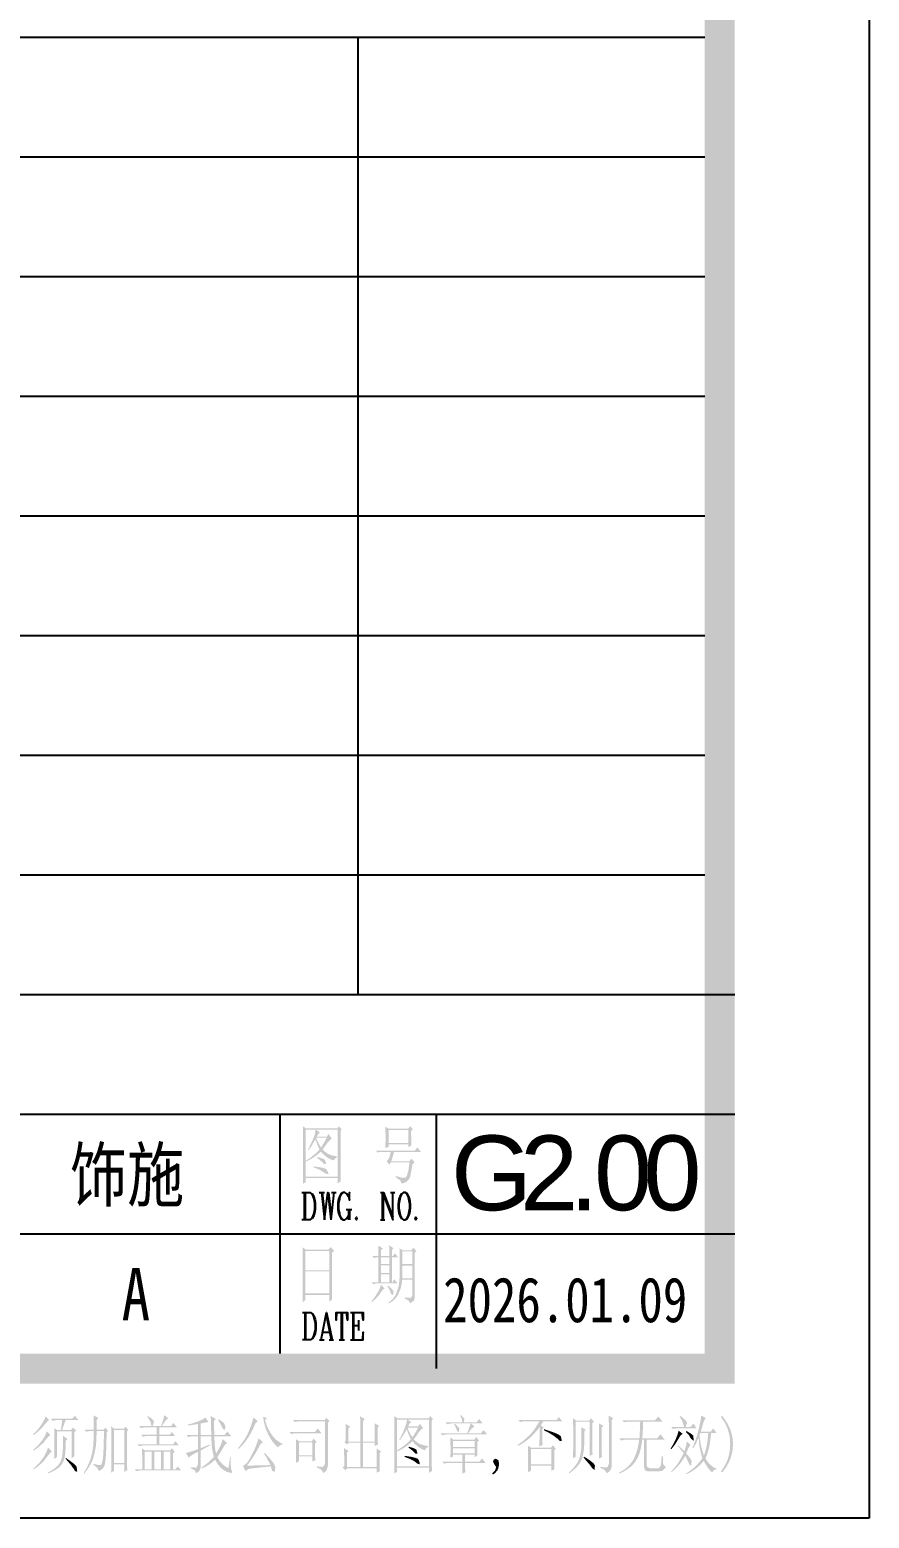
# Paper-space layout 'G2.00 图纸索引' of a CAD drawing. Header units: millimetres. Extents: x 0 to 841, y 0 to 594.
# Drawn here: x 784.9 to 841, y 0 to 99.5 of the extents above; entities that cross this region are included whole.
import ezdxf

# ---------------------------------------------------------------- set-up
doc = ezdxf.new("R2010")
doc.units = ezdxf.units.MM
doc.layers.add('_ACM-A-SHBD', color=1, linetype='Continuous', lineweight=18)
for name, color, linetype in [('TB_A1$0$上海中建-图名', 7, 'Continuous'), ('TB_A1$0$上海中建-图框', 24, 'Continuous'), ('TB_A1$0$上海中建-图框填写字体', 2, 'Continuous'), ('TB_A1$0$上海中建-图框字体', 11, 'Continuous')]:
    doc.layers.add(name, color=color, linetype=linetype)
doc.styles.add('Arial_7', font='arial.ttf', dxfattribs={"height": 3.5})
doc.styles.add('TB_A1$0$ZJY-宋体', font='SimSun.ttf', dxfattribs={"width": 0.8})

# ---------------------------------------------------------------- blocks, each defined once
blk = doc.blocks.new('TB_A1$0$上海中建A1图框F版')
at = {"layer": 'TB_A1$0$上海中建-图框字体'}
h = blk.add_hatch(color=256, dxfattribs=at)
h.paths.add_polyline_path([(80552.6, 2620.5), (80543.3, 2605.6), (80332.3, 2605.6), (80571.3, 2600)], flags=17)
h.paths.add_polyline_path([(80311.8, 2620.5), (80311.8, 2581.3), (80311.8, 2557), (80311.8, 2303.1), (80311.8, 2265.8), (80311.8, 2235.9), (80330.4, 2245.3), (80330.4, 2273.3), (80545.1, 2273.3), (80330.4, 2282.6), (80330.4, 2383.4), (80330.4, 2389), (80330.4, 2596.3), (80397.7, 2596.3), (80401.4, 2596.3), (80545.1, 2596.3), (80571.3, 2600), (80332.3, 2605.6)])
h.paths.add_polyline_path([(80571.3, 2600), (80545.1, 2596.3), (80545.1, 2282.6), (80330.4, 2282.6), (80545.1, 2273.3), (80545.1, 2237.8), (80565.7, 2252.7), (80563.8, 2288.2), (80563.8, 2312.5), (80563.8, 2590.7)], flags=17)
h.paths.add_polyline_path([(80401.4, 2596.3), (80397.7, 2596.3), (80392, 2566.4), (80382.7, 2540.2), (80395.8, 2532.8), (80407, 2501), (80421.9, 2467.4), (80433.1, 2478.6), (80418.2, 2502.9), (80401.4, 2540.2), (80401.4, 2544), (80472.3, 2544), (80405.1, 2551.4), (80416.3, 2570.1), (80425.7, 2579.5)], flags=16)
h.paths.add_polyline_path([(80483.5, 2568.3), (80472.3, 2551.4), (80405.1, 2551.4), (80472.3, 2544), (80453.7, 2510.4), (80436.9, 2482.4), (80433.1, 2478.6), (80421.9, 2467.4), (80423.8, 2465.6), (80403.3, 2443.2), (80379, 2422.6), (80352.8, 2402.1), (80330.4, 2389), (80330.4, 2383.4), (80358.4, 2396.5), (80386.4, 2413.3), (80410.7, 2432), (80433.1, 2450.6), (80455.5, 2452.5), (80444.3, 2465.6), (80466.7, 2495.4), (80479.8, 2514.1), (80504.1, 2536.5), (80505.9, 2538.4)], flags=17)
h.paths.add_polyline_path([(80382.7, 2540.2), (80367.8, 2506.6), (80352.8, 2474.9), (80345.4, 2463.7), (80349.1, 2460), (80369.6, 2486.1), (80386.4, 2517.8), (80395.8, 2532.8)], flags=16)
h.paths.add_polyline_path([(80455.5, 2452.5), (80433.1, 2450.6), (80455.5, 2426.4), (80479.8, 2407.7), (80507.8, 2394.6), (80515.3, 2390.9), (80535.8, 2411.4), (80539.5, 2413.3), (80539.5, 2418.9), (80507.8, 2424.5), (80479.8, 2435.7)], flags=16)
h.paths.add_polyline_path([(80410.7, 2415.2), (80408.9, 2407.7), (80438.7, 2383.4), (80453.7, 2366.6), (80468.6, 2370.3), (80457.4, 2398.4), (80433.1, 2407.7)], flags=16)
h.paths.add_polyline_path([(80382.7, 2351.7), (80382.7, 2346.1), (80420.1, 2331.1), (80446.2, 2316.2), (80464.9, 2303.1), (80483.5, 2299.4), (80483.5, 2303.1), (80470.5, 2331.1), (80464.9, 2334.9), (80444.3, 2342.3), (80414.5, 2347.9)], flags=16)
h = blk.add_hatch(color=256, dxfattribs=at)
h.paths.add_polyline_path([(81028.7, 2620.5), (81017.5, 2603.7), (80884.9, 2603.7), (81047.4, 2600)])
h.paths.add_polyline_path([(80864.4, 2616.8), (80864.4, 2579.5), (80866.3, 2545.8), (80864.4, 2506.6), (80884.9, 2508.5), (80884.9, 2594.4), (81017.5, 2594.4), (81047.4, 2600), (80884.9, 2603.7)])
h.paths.add_polyline_path([(81047.4, 2600), (81017.5, 2594.4), (81017.5, 2508.5), (80884.9, 2508.5), (80864.4, 2506.6), (81017.5, 2499.2), (81017.5, 2480.5), (81038, 2491.7), (81038, 2516), (81036.2, 2558.9), (81036.2, 2588.8)])
h.paths.add_polyline_path([(80864.4, 2506.6), (80864.4, 2474.9), (80884.9, 2482.4), (80884.9, 2499.2), (81017.5, 2499.2)])
h.paths.add_polyline_path([(81077.3, 2478.6), (81060.4, 2456.2), (80800.9, 2456.2), (80812.1, 2443.2), (80823.3, 2448.8), (80899.9, 2448.8), (80922.3, 2448.8), (81101.5, 2448.8)])
h.paths.add_polyline_path([(80922.3, 2448.8), (80899.9, 2448.8), (80890.5, 2411.4), (80888.7, 2407.7), (80873.7, 2385.3), (80888.7, 2362.9), (80901.8, 2377.8), (81025, 2377.8), (81058.6, 2379.7), (80903.6, 2385.3)])
h.paths.add_polyline_path([(81038, 2404), (81023.1, 2385.3), (80903.6, 2385.3), (81058.6, 2379.7)], flags=17)
h.paths.add_polyline_path([(81058.6, 2379.7), (81025, 2377.8), (81017.5, 2323.7), (81008.2, 2290.1), (80998.8, 2277), (80978.3, 2275.1), (81023.1, 2267.7), (81030.6, 2286.3), (81038, 2325.5), (81045.5, 2366.6)])
h.paths.add_polyline_path([(80933.5, 2286.3), (80931.6, 2280.7), (80963.4, 2258.3), (80974.6, 2235.9), (81002.6, 2247.1), (81004.4, 2249), (81023.1, 2267.7), (80978.3, 2275.1), (80944.7, 2284.5)])
h = blk.add_hatch(color=256, dxfattribs=at)
h.paths.add_polyline_path([(80309.9, 1812.1), (80309.9, 1771), (80309.9, 1730), (80309.9, 1692.6), (80309.9, 1657.1), (80328.6, 1657.1), (80328.6, 1786), (80489.1, 1786), (80520.9, 1786), (80332.3, 1795.3)])
h.paths.add_polyline_path([(80498.5, 1812.1), (80483.5, 1795.3), (80332.3, 1795.3), (80520.9, 1786)], flags=17)
h.paths.add_polyline_path([(80520.9, 1786), (80489.1, 1786), (80489.1, 1657.1), (80328.6, 1657.1), (80309.9, 1657.1), (80489.1, 1649.7), (80489.1, 1502.2), (80328.6, 1502.2), (80507.8, 1498.4), (80507.8, 1537.6), (80507.8, 1550.7), (80507.8, 1776.6)])
h.paths.add_polyline_path([(80309.9, 1657.1), (80309.9, 1627.3), (80309.9, 1591.8), (80309.9, 1554.4), (80309.9, 1517.1), (80309.9, 1477.9), (80309.9, 1442.4), (80328.6, 1459.2), (80328.6, 1492.8), (80489.1, 1492.8), (80507.8, 1498.4), (80328.6, 1502.2), (80328.6, 1649.7), (80489.1, 1649.7)])
h.paths.add_polyline_path([(80507.8, 1498.4), (80489.1, 1492.8), (80489.1, 1448), (80507.8, 1461.1)], flags=17)
h = blk.add_hatch(color=256, dxfattribs=at)
h.paths.add_polyline_path([(80888.7, 1823.3), (80890.5, 1782.2), (80890.5, 1752.4), (80834.5, 1752.4), (80817.7, 1752.4), (80907.4, 1752.4), (80907.4, 1793.4), (80918.6, 1804.6)])
h.paths.add_polyline_path([(80815.9, 1823.3), (80817.7, 1787.8), (80817.7, 1752.4), (80834.5, 1752.4), (80834.5, 1791.6), (80847.6, 1802.8)])
h.paths.add_polyline_path([(81051.1, 1808.4), (81038, 1791.6), (80978.3, 1791.6), (81071.7, 1784.1)])
h.paths.add_polyline_path([(80957.8, 1804.6), (80959.6, 1776.6), (80959.6, 1739.3), (80959.6, 1694.5), (80976.4, 1698.2), (80976.4, 1784.1), (81043.6, 1784.1), (81071.7, 1784.1), (80978.3, 1791.6)])
h.paths.add_polyline_path([(81071.7, 1784.1), (81043.6, 1784.1), (81043.6, 1698.2), (80976.4, 1698.2), (80959.6, 1694.5), (81043.6, 1688.9), (81043.6, 1603), (80976.4, 1603), (81043.6, 1593.7), (81043.6, 1487.2), (81034.3, 1472.3), (80993.2, 1468.6), (81021.2, 1453.6), (81028.7, 1436.8), (81054.8, 1453.6), (81054.8, 1455.5), (81060.4, 1474.2), (81060.4, 1774.8)])
h.paths.add_polyline_path([(80927.9, 1771), (80913, 1752.4), (80907.4, 1752.4), (80817.7, 1752.4), (80776.7, 1752.4), (80787.9, 1739.3), (80806.5, 1744.9), (80817.7, 1744.9), (80834.5, 1744.9), (80890.5, 1744.9), (80907.4, 1744.9), (80948.4, 1744.9)])
h.paths.add_polyline_path([(80907.4, 1744.9), (80890.5, 1744.9), (80890.5, 1700.1), (80834.5, 1700.1), (80890.5, 1690.7), (80890.5, 1638.5), (80834.5, 1638.5), (80890.5, 1631), (80890.5, 1576.9), (80834.5, 1576.9), (80817.7, 1576.9), (80907.4, 1576.9)])
h.paths.add_polyline_path([(80834.5, 1744.9), (80817.7, 1744.9), (80817.7, 1576.9), (80834.5, 1576.9), (80834.5, 1631), (80890.5, 1631), (80834.5, 1638.5), (80834.5, 1690.7), (80890.5, 1690.7), (80834.5, 1700.1)])
h.paths.add_polyline_path([(80959.6, 1694.5), (80959.6, 1677.7), (80959.6, 1629.1), (80957.8, 1589.9), (80954, 1561.9), (80954, 1556.3), (80942.8, 1520.8), (80931.6, 1491), (80913, 1464.8), (80886.8, 1442.4), (80884.9, 1440.6), (80886.8, 1435), (80913, 1451.8), (80937.2, 1476), (80946.6, 1491), (80959.6, 1519), (80970.8, 1552.6), (80976.4, 1593.7), (81043.6, 1593.7), (80976.4, 1603), (80976.4, 1638.5), (80976.4, 1677.7), (80976.4, 1688.9), (81043.6, 1688.9)])
h.paths.add_polyline_path([(80924.2, 1597.4), (80911.1, 1576.9), (80907.4, 1576.9), (80817.7, 1576.9), (80772.9, 1576.9), (80782.3, 1563.8), (80800.9, 1569.4), (80944.7, 1569.4)])
h.paths.add_polyline_path([(80834.5, 1560.1), (80823.3, 1528.3), (80810.3, 1505.9), (80791.6, 1476), (80771.1, 1449.9), (80769.2, 1448), (80772.9, 1444.3), (80795.3, 1463), (80817.7, 1487.2), (80840.1, 1519), (80847.6, 1528.3), (80858.8, 1535.8)])
h.paths.add_polyline_path([(80881.2, 1556.3), (80877.5, 1554.4), (80896.1, 1517.1), (80901.8, 1498.4), (80914.8, 1491), (80918.6, 1519), (80901.8, 1537.6)])
h.paths.add_polyline_path([(80995.1, 1476), (80993.2, 1468.6), (81034.3, 1472.3), (81010, 1474.2)], flags=17)
for points in [[(78507.1, 561.3), (78526.1, 578.8), (78545, 600.8), (78561.7, 622.8), (78565.5, 628.1), (78581.4, 656.1), (78591.3, 681.1), (78616.3, 656.1), (78608, 651.6), (78584.4, 625), (78576.1, 614.4), (78557.9, 595.5), (78536.7, 575.7), (78511.7, 556)], [(78626.9, 664.5), (78769.4, 664.5), (78786.9, 684.9), (78811.2, 656.1), (78726.2, 656.1), (78724, 651.6), (78714.1, 626.5), (78702, 589.4), (78761.9, 589.4), (78774, 606.1), (78795.2, 584.8), (78783.1, 575), (78783.1, 473.4), (78783.1, 447.6), (78784.6, 415), (78765.7, 401.4), (78765.7, 581.1), (78667.1, 581.1), (78667.1, 409.7), (78648.9, 394.5), (78648.9, 399.1), (78649.7, 428.7), (78649.7, 460.5), (78649.7, 496.1), (78649.7, 506.7), (78649.7, 540.1), (78648.9, 572), (78648.9, 603), (78668.6, 589.4), (78693.6, 589.4), (78694.4, 593.9), (78699.7, 631.1), (78702, 656.1), (78663.3, 656.1), (78638.3, 651.6)], [(78851.3, 591.7), (78913.5, 591.7), (78913.5, 628.8), (78912.7, 660.7), (78912, 688), (78944.6, 669.8), (78932.5, 658.4), (78932.5, 591.7), (78980.2, 591.7), (78990.8, 606.1), (79009.8, 583.3), (78999.2, 575), (78999.2, 563.6), (78998.4, 512.1), (78996.9, 467.3), (78995.4, 429.4), (78993.1, 398.3), (78990.1, 374.1), (78987.1, 356.6), (78983.3, 346.8), (78968.9, 327.1), (78946.9, 314.9), (78946.9, 316.4), (78936.3, 337.7), (78911.2, 356.6), (78912, 363.4), (78943.8, 355.9), (78961.3, 356.6), (78965.8, 361.9), (78974.9, 396.1), (78975.7, 407.4), (78977.2, 428.7), (78978.7, 456.7), (78979.5, 491.6), (78981, 534), (78981.7, 583.3), (78932.5, 583.3), (78931.7, 548.4), (78930.2, 515.8), (78928.7, 487.8), (78924.9, 465.8), (78918.8, 434.7), (78909.7, 401.4), (78900.6, 376.3), (78887, 351.3), (78870.3, 324.8), (78849.8, 298.2), (78846, 301.3), (78854.4, 314.9), (78869.5, 343), (78882.4, 370.3), (78892.3, 396.1), (78899.1, 421.8), (78905.9, 452.9), (78909.7, 484.8), (78909.7, 486.3), (78912, 516.6), (78913.5, 549.2), (78913.5, 583.3), (78887, 583.3), (78861.9, 578)], [(79217.5, 616.7), (79300.2, 616.7), (79294.9, 639.4), (79290.3, 650), (79272.1, 678.1), (79273.7, 683.4), (79301, 666), (79314.6, 650), (79316.1, 643.2), (79307, 616.7), (79363.9, 616.7), (79369.9, 631.9), (79379.8, 663.7), (79385.1, 689.5), (79411.6, 668.2), (79407.9, 666), (79391.9, 650), (79369.2, 616.7), (79430.6, 616.7), (79446.5, 636.4), (79469.3, 608.3), (79351.8, 608.3), (79351.8, 558.3), (79421.5, 558.3), (79435.9, 576.5), (79457.1, 550), (79351.8, 550), (79351.8, 494.6), (79444.3, 494.6), (79460.2, 515.1), (79482.2, 486.3), (79241.1, 486.3), (79216, 481.7), (79205.4, 494.6), (79333.6, 494.6), (79333.6, 550), (79266.8, 550), (79241.1, 544.7), (79230.4, 558.3), (79333.6, 558.3), (79333.6, 608.3), (79253.2, 608.3), (79228.2, 603)], [(79877.9, 468.1), (79890.1, 483.2), (79909, 508.3), (79925.7, 533.3), (79940.1, 558.3), (79951.5, 583.3), (79951.5, 584.1), (79965.1, 618.2), (79974.2, 647.8), (79981.1, 672.8), (80011.4, 647.8), (79997, 637.9), (79993.9, 631.9), (79980.3, 600.8), (79965.9, 572.7), (79950.7, 546.2), (79934.8, 521.9), (79917.4, 499.9), (79899.9, 480.2), (79881, 462.8)], [(80046.3, 679.6), (80071.3, 668.2), (80059.2, 658.4), (80061.4, 648.5), (80069.8, 620.5), (80082.7, 592.4), (80099.3, 564.4), (80111.5, 547.7), (80130.4, 526.5), (80151.7, 510.5), (80175.2, 498.4), (80175.2, 493.1), (80163, 490.8), (80144.8, 473.4), (80131.2, 486.3), (80112.2, 508.3), (80095.5, 532.5), (80080.4, 559.8), (80068.3, 587.1), (80058.4, 616.7), (80050.8, 647)], [(80392, 576.5), (80412.5, 600), (80436, 568.2), (80259.3, 568.2), (80257.8, 568.2), (80232.8, 562.9), (80222.2, 576.5)], [(80479.2, 639.4), (80489.8, 650), (80467.1, 671.3), (80458, 656.1), (80245.7, 656.1), (80256.3, 643.2), (80281.3, 647.8), (80282.8, 647.8), (80460.2, 647.8), (80460.2, 361.2), (80445.1, 343), (80444.3, 343), (80420.8, 344.5), (80405.7, 346.8), (80405.7, 338.4), (80433, 327.1), (80446.6, 308.1), (80448.1, 301.3), (80469.3, 318), (80478.4, 343.7), (80479.2, 352.8)], [(80597.5, 631.1), (80629.3, 611.4), (80617.2, 601.5), (80617.2, 512.8), (80696, 512.8), (80696, 622.8), (80696, 649.3), (80694.5, 681.1), (80725.6, 662.9), (80715, 647.8), (80715, 512.8), (80793.1, 512.8), (80793.1, 587.9), (80793.1, 600.8), (80792.3, 634.9), (80822.7, 616.7), (80812.1, 604.6), (80812.1, 540.1), (80812.1, 528), (80814.3, 493.1), (80793.1, 483.2), (80793.1, 504.5), (80715, 504.5), (80715, 341.5), (80806.7, 341.5), (80806.7, 415), (80806.7, 433.2), (80805.2, 466.6), (80836.3, 444.6), (80825.7, 434.7), (80825.7, 373.3), (80825.7, 345.3), (80826.5, 313.4), (80806.7, 305.1), (80806.7, 333.1), (80606.6, 333.1), (80597.5, 319.5), (80578.5, 338.4), (80588.4, 349.8), (80588.4, 415), (80587.6, 436.2), (80586.9, 469.6), (80617.2, 449.9), (80606.6, 437.8), (80606.6, 341.5), (80696, 341.5), (80696, 504.5), (80618.7, 504.5), (80608.1, 491.6), (80589.9, 509.8), (80599, 519.6), (80599, 587.9), (80599, 598.5)], [(81232.9, 568.2), (81411.8, 568.2), (81433.8, 633.4), (81329.5, 633.4), (81327.6, 631.1), (81340.5, 621.2), (81358, 603), (81358.7, 603), (81355.4, 573.8), (81342, 586.4), (81338.2, 600), (81323.8, 626.5), (81329.5, 633.4), (81301.9, 633.4), (81276.8, 628.1), (81266.2, 641.7), (81379.2, 641.7), (81375.4, 661.4), (81364.8, 684.9), (81367.8, 689.5), (81373.9, 684.9), (81392.8, 666.7), (81389, 641.7), (81474, 641.7), (81491.4, 662.9), (81515.7, 633.4), (81436.8, 633.4), (81459.6, 612.9), (81457.3, 612.1), (81439.8, 597.7), (81417.9, 568.2), (81503.5, 568.2), (81521, 589.4), (81544.5, 559.8), (81268.5, 559.8), (81243.5, 554.5)], [(81753.7, 656.1), (82008.5, 656.1), (82024.4, 676.6), (82047.2, 647.8), (81920.5, 647.8), (81919, 645.5), (81903.1, 621.2), (81922.8, 606.1), (81913.7, 596.2), (81913.7, 529.5), (81913.7, 521.9), (81915.2, 490.1), (81892.5, 479.5), (81893.3, 496.1), (81894.8, 531.8), (81894.8, 556), (81894.8, 609.9), (81882.6, 592.4), (81862.9, 569.7), (81844, 549.2), (81824.3, 531.8), (81818.2, 526.5), (81795.4, 509.8), (81772.7, 495.4), (81750, 483.2), (81748.4, 490.1), (81764.4, 501.4), (81786.3, 518.1), (81807.6, 536.3), (81828.8, 556), (81844, 573.5), (81862.2, 596.2), (81878.1, 621.2), (81894, 647.8), (81789.4, 647.8), (81764.4, 643.2)], [(82091.1, 305.1), (82113.1, 327.1), (82133.6, 351.3), (82148.8, 373.3), (82158.6, 394.5), (82165.4, 415.8), (82172.3, 446.1), (82174.5, 477.3), (82175.3, 502.2), (82175.3, 531.8), (82175.3, 567.4), (82174.5, 608.3), (82204.1, 591.7), (82193.5, 579.5), (82193.5, 509.8), (82193.5, 485.5), (82190.5, 452.2), (82185.2, 421.8), (82177.6, 394.5), (82173, 383.9), (82160.1, 362.7), (82142.7, 341.5), (82120.7, 320.2), (82093.4, 299.8)], [(82119.2, 668.2), (82138.9, 653.1), (82228.4, 653.1), (82239, 668.2), (82258.7, 646.3), (82248.1, 636.4), (82248.1, 481.7), (82248.1, 457.5), (82249.6, 426.4), (82230.7, 416.5), (82230.7, 644.7), (82137.4, 644.7), (82137.4, 412.7), (82119.2, 401.4), (82119.2, 427.9), (82120, 458.2), (82120, 493.1), (82120, 533.3), (82120, 540.1), (82120, 578), (82120, 612.1), (82119.2, 642.5)], [(82292.1, 633.4), (82321.6, 618.2), (82311, 606.1), (82311, 459.7), (82311, 439.3), (82311.8, 409.7), (82292.1, 398.3), (82292.1, 414.2), (82292.1, 443.1), (82292.8, 477.2), (82293.6, 516.6), (82293.6, 540.9), (82292.8, 576.5), (82292.8, 607.6)], [(82301.2, 343), (82320.9, 340.7), (82343.6, 339.9), (82348.2, 339.9), (82358.8, 363.4), (82358.8, 622), (82358, 653.8), (82357.3, 686.4), (82386.8, 668.2), (82377, 654.6), (82377, 349.8), (82377, 342.2), (82367.1, 317.2), (82345.1, 299.8), (82342.9, 305.8), (82327.7, 324.8), (82301.2, 336.2)], [(82429.3, 533.3), (82562.7, 533.3), (82564.3, 550.7), (82565.8, 584.1), (82567.3, 615.9), (82568.1, 646.3), (82485.4, 646.3), (82459.6, 641.7), (82449, 654.6), (82667.4, 654.6), (82689.4, 679.6), (82716.7, 646.3), (82587.8, 646.3), (82587.8, 634.1), (82587, 606.8), (82584.7, 572.7), (82582.5, 533.3), (82681, 533.3), (82703.8, 561.3), (82731.8, 524.9), (82612, 524.9), (82612, 352.8), (82613.5, 343.7), (82634, 333.1), (82690.9, 333.1), (82706, 351.3), (82709.1, 374.1), (82711.4, 412.7), (82719.7, 412.7), (82719.7, 387), (82722, 361.2), (82739.4, 341.5), (82737.1, 336.9), (82718.2, 318), (82717.4, 317.2), (82691.6, 313.4), (82621.1, 313.4), (82602.2, 318.7), (82593.1, 341.5), (82593.1, 524.9), (82580.9, 524.9), (82577.9, 497.6), (82571.8, 465), (82563.5, 434.7), (82552.9, 408.2), (82539.9, 384.4), (82522.6, 361.9), (82504.4, 344.5), (82482.4, 327.8), (82457.4, 311.9), (82429.3, 298.2), (82425.4, 303), (82453.6, 320.2), (82477.1, 337.7), (82497.5, 356.6), (82513.5, 377.1), (82526.4, 398.3), (82528.6, 403.6), (82540, 430.9), (82549.1, 460.5), (82555.9, 491.6), (82561.2, 524.9), (82464.9, 524.9), (82439.9, 519.6)], [(82775.8, 609.9), (82860.7, 609.9), (82860.7, 612.1), (82851.6, 643.2), (82847.1, 653.1), (82831.9, 679.6), (82835.7, 684.9), (82856.9, 667.5), (82875.1, 650), (82881.2, 636.4), (82871.3, 609.9), (82904.7, 609.9), (82923.7, 633.4), (82944.9, 601.5), (82811.4, 601.5), (82786.4, 596.2)], [(83108.7, 676.6), (83115.5, 684.9), (83134.4, 659.9), (83150.4, 634.9), (83164, 608.3), (83170.1, 594.7), (83179.9, 564.4), (83186, 534), (83188.3, 502.2), (83188.3, 494.6), (83186.8, 462.8), (83181.4, 431.7), (83172.3, 401.4), (83170.1, 394.5), (83157.9, 368), (83143.5, 342.2), (83126.1, 318), (83115.5, 305.1), (83108.7, 313.4), (83126.1, 338.4), (83141.3, 365), (83152.6, 391.5), (83154.9, 398.3), (83163.2, 427.9), (83167.8, 459), (83170.1, 491.6), (83170.1, 494.6), (83168.6, 527.2), (83164, 558.3), (83155.7, 588.6), (83154.9, 591.7), (83144.3, 619), (83129.9, 645.5), (83112.4, 670.5)], [(78507.1, 456.7), (78513.9, 462), (78535.9, 482.5), (78554.9, 503.7), (78571.6, 524.9), (78573.1, 527.2), (78590.5, 557.5), (78599.6, 581.1), (78624.6, 554.5), (78614, 550), (78591.3, 523.4), (78579.1, 507.5), (78560.2, 489.3), (78537.4, 470.4), (78511.7, 451.4)], [(78607.2, 305.1), (78626.1, 315.7), (78651.9, 332.4), (78670.9, 349.8), (78684.5, 366.5), (78692.1, 380.9), (78701.2, 409.7), (78705.8, 444.6), (78706.5, 453.7), (78707.3, 485.5), (78707.3, 517.4), (78707.3, 551.5), (78737.6, 529.5), (78726.2, 518.1), (78725.5, 483.2), (78724, 446.8), (78720.9, 418), (78716.4, 396.1), (78714.9, 390), (78701.2, 362.7), (78682.5, 340.9), (78663.3, 327.1), (78639.8, 313.4), (78611, 299.8)], [(79911.3, 351.3), (79918.9, 352.8), (79940.9, 373.3), (79950.7, 387.7), (79965.1, 413.5), (79981.8, 446.1), (79982.6, 447.6), (79997, 480.2), (80007.6, 509), (80015.2, 534.8), (80044.7, 506.7), (80030.3, 498.4), (80017.5, 474.1), (80001.5, 445.3), (79985.6, 418.8), (79969.7, 394.5), (79953.8, 371.8), (79937.8, 351.3), (80095.5, 355.1), (80084.9, 376.3), (80070.5, 402.9), (80052.3, 431.7), (80056.9, 436.2), (80069, 424.1), (80091.8, 398.3), (80109.2, 377.1), (80120.6, 359.7), (80128.2, 339.9), (80124.4, 314.9), (80121.3, 310.4), (80106.9, 316.4), (80097.8, 346.8), (80069.8, 343.7), (80032.6, 339.9), (80002.3, 336.9), (79978.8, 333.9), (79962.1, 331.6), (79953, 330.1), (79949.2, 328.6), (79926.5, 316.4)], [(82771.3, 466.6), (82775.8, 472.6), (82790.2, 496.9), (82803.9, 523.4), (82815.2, 552.2), (82825.8, 584.8), (82851.6, 564.4), (82835.7, 550), (82823.6, 529.5), (82806.1, 500.7), (82789.5, 477.9), (82775.8, 461.3)], [(82775.8, 313.4), (82794, 333.1), (82812.2, 355.1), (82828.1, 379.4), (82844, 405.9), (82858.4, 434.7), (82853.9, 440.8), (82832.7, 466.6), (82816.7, 483.2), (82820, 488.1), (82843.3, 468.1), (82863.8, 448.4), (82865.3, 452.9), (82875.1, 485.5), (82879.7, 512.8), (82904.7, 490.1), (82903.2, 488.6), (82891.8, 471.1), (82875.1, 433.2), (82892.6, 413.5), (82907.7, 391.5), (82911.5, 383.2), (82909.8, 351.8), (82897.1, 358.1), (82896.4, 360.4), (82885.7, 385.4), (82869.1, 416.5), (82853.9, 391.5), (82836.5, 367.2), (82818.3, 345.3), (82798.5, 325.5), (82778.1, 308.1)], [(78508.6, 331.6), (78520.8, 341.5), (78541.2, 361.2), (78560.2, 383.2), (78576.9, 406.7), (78585.2, 420.3), (78600.4, 450.6), (78607.2, 473.4), (78633.7, 446.1), (78621.6, 437), (78598.1, 406.7), (78595.8, 402.9), (78579.9, 383.2), (78560.9, 364.2), (78538.2, 345.3), (78512.4, 326.3)], [(78724.7, 398.3), (78727, 402.9), (78731.5, 399.8), (78761.9, 378.6), (78783.1, 361.9), (78795.2, 349.8), (78799, 343.7), (78802.8, 314.9), (78802.1, 311.1), (78788.4, 314.9), (78781.6, 326.3), (78762.2, 354.1), (78746.7, 372.5)], [(81085.8, 391.5), (81075.9, 399.8), (81060, 405.1), (81036.5, 410.5), (81006.9, 415), (80993.3, 416.5), (80993.3, 409.7), (81025.1, 397.6), (81049.4, 385.4), (81067.6, 374.1), (81075.9, 366.5), (81092.6, 359.7), (81094.1, 368)], [(81070.6, 459.7), (81067.6, 461.3), (81049.4, 469.6), (81021.3, 477.9), (81019.8, 471.1), (81045.6, 451.4), (81062.3, 434.7), (81065.3, 431.7), (81078.2, 431.7), (81078.2, 434.7)], [(81583.1, 377.9), (81588.5, 391.5), (81602.1, 398.3), (81619.5, 387.7), (81624.8, 365), (81619.5, 333.9), (81614.2, 321.7), (81596, 299.8), (81583.1, 291.4), (81577.8, 299.8), (81597.6, 320.2), (81598.3, 321.7), (81604.4, 343), (81593.8, 358.1)], [(82189.7, 404.4), (82192, 411.2), (82212.5, 399.8), (82240.5, 380.1), (82258.7, 364.2), (82265.5, 351.3), (82262.5, 323.3), (82262.5, 322.5), (82246.6, 334.6), (82245.8, 336.2), (82233.7, 353.6), (82214.7, 376.3)]]:
    blk.add_hatch(color=256, dxfattribs=at).paths.add_polyline_path(points)
h = blk.add_hatch(color=256, dxfattribs=at)
h.paths.add_polyline_path([(79119, 589.4), (79048.5, 589.4), (79048.5, 369.5), (79119, 369.5)], flags=16)
h.paths.add_polyline_path([(79029.5, 614.4), (79048.5, 597.7), (79115.9, 597.7), (79125.8, 612.9), (79144, 591.7), (79136.4, 581.1), (79136.4, 401.4), (79136.4, 386.2), (79136.4, 353.6), (79137.2, 321.7), (79119, 309.6), (79119, 361.2), (79048.5, 361.2), (79048.5, 316.4), (79029.5, 305.1), (79030.3, 323.3), (79030.3, 350.6), (79031, 382.4), (79031, 418.8), (79031, 459.7), (79031, 492.3), (79031, 530.3), (79030.3, 562.9), (79030.3, 590.9)])
h = blk.add_hatch(color=256, dxfattribs=at)
h.paths.add_polyline_path([(79534.5, 556), (79610.3, 556), (79610.3, 629.6), (79595.9, 627.3), (79570.9, 623.5), (79543.6, 619.7), (79543.6, 626.5), (79560.3, 630.3), (79585.3, 637.9), (79610.3, 646.3), (79614.8, 647.8), (79640.6, 659.9), (79661.1, 672.8), (79680.8, 643.2), (79680.1, 643.2), (79656.5, 638.7), (79629.3, 633.4), (79629.3, 556), (79699.8, 556), (79698.2, 596.2), (79697.5, 632.6), (79696.7, 661.4), (79696, 683.4), (79730.1, 662.9), (79718, 651.6), (79718.7, 623.5), (79718.7, 591.7), (79719.5, 556), (79787.7, 556), (79807.4, 579.5), (79833.2, 548.4), (79719.5, 548.4), (79721, 520.4), (79723.3, 482.5), (79727.1, 452.9), (79731.6, 433.2), (79741.5, 449.1), (79758.1, 479.5), (79769.5, 506), (79775.6, 529.5), (79805.9, 499.9), (79791.5, 493.1), (79788.5, 487), (79775.6, 465), (79759.7, 439.3), (79740, 408.2), (79752.8, 386.2), (79771.8, 364.2), (79792.3, 346.8), (79814.3, 334.6), (79824.9, 408.2), (79830.2, 408.2), (79830.2, 400.6), (79829.4, 358.1), (79832.5, 328.6), (79839.3, 311.1), (79840.8, 308.9), (79835.5, 302), (79801.8, 310.5), (79779.4, 323.3), (79759.7, 339.9), (79741.5, 362.7), (79724.8, 391.5), (79708.1, 375.6), (79686.9, 360.4), (79663.4, 345.3), (79636.1, 331.6), (79634.6, 338.4), (79659.6, 356.6), (79682.3, 374.8), (79701.3, 393.8), (79717.2, 411.2), (79714.9, 417.3), (79708.9, 440), (79704.3, 469.6), (79701.3, 505.2), (79699.8, 548.4), (79629.3, 548.4), (79629.3, 468.1), (79689.2, 493.1), (79691.4, 487.8), (79629.3, 452.9), (79629.3, 348.3), (79629.3, 341.5), (79620.2, 316.4), (79598.2, 299.8), (79598.2, 301.3), (79589.1, 320.2), (79561, 334.6), (79561, 341.5), (79567.8, 340.7), (79594.4, 338.4), (79599.7, 338.4), (79610.3, 358.1), (79610.3, 443.1), (79584.5, 430.2), (79560.3, 415.8), (79548.9, 404.4), (79529.1, 436.3), (79548.9, 440.8), (79574.7, 449.1), (79610.3, 461.3), (79610.3, 548.4), (79571.6, 548.4), (79570.1, 547.7), (79545.1, 543.1)])
h.paths.add_polyline_path([(79745.3, 656.1), (79747.5, 661.4), (79761.2, 653.8), (79785.1, 635.9), (79795.3, 608.3), (79786.2, 587.9), (79771.8, 606.1), (79762.7, 628.1)], flags=16)
h = blk.add_hatch(color=256, dxfattribs=at)
h.paths.add_polyline_path([(81004.6, 635.6), (81009.2, 659.9), (80942.5, 659.9), (80942.5, 452.9), (80954.6, 460.5), (80978.1, 476.4), (80999.3, 493.1), (81018.3, 510.5), (81034.2, 528), (81027.4, 541.6), (81015.3, 569.7), (81006.2, 596.2), (80992.5, 569.7), (80977.3, 545.4), (80961.4, 523.4), (80956.9, 526.5), (80969.8, 549.2), (80981.9, 575.7), (80993.3, 603)], flags=16)
h.paths.add_polyline_path([(81082.7, 606.1), (81011.5, 606.1), (81018.3, 589.4), (81031.2, 561.3), (81044.1, 541.6), (81053.2, 554.5), (81068.3, 578)], flags=16)
h.paths.add_polyline_path([(81155.5, 659.9), (81011.5, 659.9), (81037.2, 643.2), (81026.6, 633.4), (81016, 614.4), (81082.7, 614.4), (81094.1, 631.1), (81116.9, 601.5), (81109.3, 597.7), (81090.3, 578), (81088, 575), (81073.6, 553.8), (81054.7, 528), (81060, 521.9), (81077.4, 506), (81098.7, 494.6), (81122.9, 487), (81150.2, 483.2), (81150.2, 476.4), (81141.1, 472.6), (81126.7, 454.4), (81104, 464.3), (81082.7, 477.9), (81062.3, 494.6), (81044.1, 515.1), (81030.4, 502.2), (81009.9, 485.5), (80988.7, 470.4), (80966, 457.5), (80942.5, 446.1), (80942.5, 346.8), (81155.5, 346.8)], flags=16)
h.paths.add_polyline_path([(81070.6, 459.7), (81078.2, 434.7), (81078.2, 431.7), (81065.3, 431.7), (81062.3, 434.7), (81045.6, 451.4), (81019.8, 471.1), (81021.3, 477.9), (81049.4, 469.6), (81067.6, 461.3)], flags=0)
h.paths.add_polyline_path([(81075.9, 399.8), (81085.8, 391.5), (81094.1, 368), (81092.6, 359.7), (81075.9, 366.5), (81067.6, 374.1), (81049.4, 385.4), (81025.1, 397.6), (80993.3, 409.7), (80993.3, 416.5), (81006.9, 415), (81036.5, 410.5), (81060, 405.1)], flags=0)
h.paths.add_polyline_path([(80922.8, 683.4), (80944, 668.2), (81153.2, 668.2), (81163.9, 683.4), (81182.1, 662.9), (81174.5, 653.1), (81174.5, 376.3), (81174.5, 346), (81176, 316.4), (81155.5, 302.8), (81155.5, 338.4), (80942.5, 338.4), (80942.5, 309.6), (80922.8, 299.8), (80922.8, 305.8), (80923.5, 336.9), (80924.3, 368), (80924.3, 621.2), (80923.5, 650)])
h = blk.add_hatch(color=256, dxfattribs=at)
h.paths.add_polyline_path([(83023, 450.6), (83030.6, 480.2), (83035.9, 512.8), (83040.4, 549.2), (83041.9, 569.7), (83079.1, 569.7), (83056.3, 600), (83039.7, 578), (82972.9, 578), (82985.1, 620.5), (82992.7, 644.7), (82994.2, 650), (83006.3, 669.8), (82976.7, 686.4), (82971.4, 651.6), (82964.6, 617.4), (82957, 585.6), (82948.7, 555.3), (82939.6, 526.5), (82929, 499.9), (82918.3, 474.1), (82916.8, 471.1), (82922.1, 468.1), (82936.5, 491.6), (82950.2, 519.6), (82959.3, 540.1), (82961.6, 507.5), (82965.4, 475.7), (82971.4, 444.6), (82979.8, 414.2), (82983.6, 401.4), (82967.6, 379.4), (82950.2, 358.9), (82930.5, 339.9), (82908.5, 321.7), (82884.2, 304.3), (82874.4, 298.2), (82876.6, 292.9), (82903.2, 306.6), (82927.4, 321.7), (82949.4, 338.4), (82969.1, 356.6), (82986.6, 375.6), (82992.7, 383.2), (83008.6, 355.1), (83025.3, 331.6), (83043.4, 311.1), (83048.8, 306.6), (83063.9, 324.8), (83076.8, 326.3), (83078.3, 331.6), (83055.6, 342.2), (83035.1, 358.9), (83016.2, 381.6), (83004.8, 399.8), (83014.6, 423.3)])
h.paths.add_polyline_path([(83001.7, 440), (82994.2, 419.6), (82985.1, 445.3), (82977.5, 474.1), (82971.4, 506), (82966.1, 541.6), (82964.6, 553), (82969.9, 569.7), (83023.7, 569.7), (83019.9, 532.5), (83015.4, 497.6), (83009.3, 467.3)], flags=16)
h = blk.add_hatch(color=256, dxfattribs=at)
h.paths.add_polyline_path([(80266.1, 528), (80288.1, 515.1), (80372.3, 515.1), (80382.9, 531.8), (80403.4, 509.8), (80393.5, 499.9), (80393.5, 429.4), (80393.5, 420.3), (80395, 387.7), (80375.3, 380.1), (80375.3, 412.7), (80285.9, 412.7), (80285.9, 381.6), (80266.1, 369.5), (80266.1, 377.9), (80266.9, 406.7), (80266.9, 446.1), (80266.9, 467.3), (80266.9, 501.4)], flags=17)
h.paths.add_polyline_path([(80375.3, 506.7), (80285.9, 506.7), (80285.9, 421.1), (80375.3, 421.1)], flags=16)
h = blk.add_hatch(color=256, dxfattribs=at)
h.paths.add_polyline_path([(81461.1, 516.6), (81317, 516.6), (81317, 476.4), (81461.1, 476.4)], flags=16)
h.paths.add_polyline_path([(81461.1, 468.1), (81317, 468.1), (81317, 433.2), (81461.1, 433.2)], flags=16)
h.paths.add_polyline_path([(81245, 377.9), (81379.2, 377.9), (81379.2, 424.9), (81317, 424.9), (81317, 412.7), (81298, 404.4), (81299.6, 433.2), (81299.6, 471.1), (81299.6, 476.4), (81298.8, 512.1), (81298.1, 540.1), (81318.5, 524.9), (81458, 524.9), (81471.7, 543.1), (81489.9, 519.6), (81477.8, 509.8), (81478.5, 477.9), (81478.5, 445.3), (81479.3, 419.6), (81461.1, 408.2), (81461.1, 424.9), (81396.6, 424.9), (81396.6, 377.9), (81492.9, 377.9), (81510.4, 399.8), (81533.9, 369.5), (81396.6, 369.5), (81397.4, 330.8), (81398.1, 306.6), (81378.4, 298.2), (81378.4, 308.1), (81379.2, 346), (81379.2, 369.5), (81280.6, 369.5), (81255.6, 365)])
for points in [[(81924.3, 587.9), (81925.9, 594.7), (81949.4, 587.1), (81983.5, 575.7), (82009.3, 565.1), (82026.7, 556), (82037.6, 547.6), (82044.1, 516.6), (82029.7, 516.6), (82015.3, 531), (81991.1, 550), (81974.4, 560.6), (81951.6, 574.2)], [(82874.4, 576.5), (82876.6, 583.3), (82903.2, 568.2), (82922.7, 552.9), (82925.9, 523.4), (82922.9, 517.4), (82907.7, 531.8), (82894.1, 554.5)]]:
    blk.add_hatch(color=256, dxfattribs=at).paths.add_polyline_path(points, flags=17)
h = blk.add_hatch(color=256, dxfattribs=at)
h.paths.add_polyline_path([(79301.7, 444.6), (79254.7, 444.6), (79254.7, 327.8), (79301.7, 327.8)], flags=16)
h.paths.add_polyline_path([(79363.9, 444.6), (79318.4, 444.6), (79318.4, 327.8), (79363.9, 327.8)], flags=16)
h.paths.add_polyline_path([(79425.3, 444.6), (79381.3, 444.6), (79381.3, 327.8), (79425.3, 327.8)], flags=16)
h.paths.add_polyline_path([(79186.5, 327.8), (79237.3, 327.8), (79237.3, 343.7), (79237.3, 386.2), (79237.3, 421.1), (79236.5, 448.4), (79235.7, 468.1), (79256.2, 452.9), (79423.8, 452.9), (79435.9, 468.1), (79454.9, 444.6), (79442.7, 433.2), (79442.7, 327.8), (79460.9, 327.8), (79476.1, 346.8), (79497.3, 319.5), (79222.9, 319.5), (79197.1, 314.9)])
h = blk.add_hatch(color=256, dxfattribs=at)
h.paths.add_polyline_path([(81973.6, 462.8), (81837.9, 462.8), (81837.9, 359.7), (81973.6, 359.7)], flags=16)
h.paths.add_polyline_path([(81816.7, 486.3), (81837.9, 471.1), (81971.3, 471.1), (81984.2, 487.8), (82003.2, 465), (81993.3, 454.4), (81993.3, 380.1), (81994.1, 360.4), (81994.9, 327.8), (81973.6, 316.4), (81973.6, 351.3), (81837.9, 351.3), (81837.9, 318), (81816.7, 306.6), (81817.4, 331.6), (81817.4, 364.2), (81817.4, 396.1), (81817.4, 421.8), (81817.4, 454.4)])
at = {"layer": 'TB_A1$0$上海中建-图框'}
for p, q in [((84100, 59400), (84100, 0)), ((76030, 9900), (83000, 9900)), ((80682.8, 3500), (80682.8, 9900)), ((76030, 9100), (83000, 9100)), ((76030, 8300), (83000, 8300)), ((76060, 7500), (83000, 7500)), ((76060, 6700), (83000, 6700)), ((76060, 5900), (83000, 5900)), ((76060, 5100), (83000, 5100)), ((76060, 4300), (83000, 4300)), ((76060, 3500), (83200, 3500)), ((76060, 2700), (83200, 2700)), ((80160, 1100), (80160, 2700)), ((81205.7, 1000), (81205.7, 2700)), ((76060, 1900), (83200, 1900)), ((84100, 0), (0, 0))]:
    blk.add_line(p, q, dxfattribs=at)
for points in [[(83000, 900), (83200, 900), (83000, 58300), (83200, 58500)], [(2600, 1100), (2400, 900), (83100, 1100), (83100, 900)]]:
    blk.add_trace(points, dxfattribs=at)
at = {"layer": 'TB_A1$0$上海中建-图框字体'}
for points in [[(80306.2, 2176.2), (80358.4, 2176.2), (80373.4, 2168.7), (80384.6, 2150), (80390.2, 2133.2), (80393.9, 2107.1), (80393.9, 2064.2), (80390.2, 2038), (80384.6, 2021.2), (80373.4, 2004.4), (80358.4, 1995.1), (80306.2, 1995.1)], [(80323, 1995.1), (80323, 2176.2)], [(80326.7, 2176.2), (80326.7, 1995.1)], [(80358.4, 2176.2), (80369.6, 2168.7), (80379, 2150), (80384.6, 2133.2), (80390.2, 2107.1), (80390.2, 2064.2), (80384.6, 2038), (80379, 2021.2), (80369.6, 2004.4), (80358.4, 1995.1)], [(80420.1, 2176.2), (80457.4, 2176.2)], [(80436.9, 2176.2), (80457.4, 1995.1)], [(80440.6, 2176.2), (80457.4, 2038)], [(80457.4, 1995.1), (80477.9, 2176.2), (80498.5, 1995.1)], [(80483.5, 2176.2), (80498.5, 2038)], [(80519, 2176.2), (80498.5, 1995.1)], [(80504.1, 2176.2), (80533.9, 2176.2)], [(80618, 2150), (80623.6, 2125.8), (80623.6, 2176.2), (80618, 2150), (80606.8, 2168.7), (80591.8, 2176.2), (80580.6, 2176.2), (80565.7, 2168.7), (80556.3, 2150), (80550.7, 2133.2), (80545.1, 2107.1), (80545.1, 2064.2), (80550.7, 2038), (80556.3, 2021.2), (80565.7, 2004.4), (80580.6, 1995.1), (80591.8, 1995.1), (80606.8, 2004.4), (80618, 2021.2)], [(80580.6, 2176.2), (80571.3, 2168.7), (80560.1, 2150), (80556.3, 2133.2), (80550.7, 2107.1), (80550.7, 2064.2), (80556.3, 2038), (80560.1, 2021.2), (80571.3, 2004.4), (80580.6, 1995.1)], [(80830.8, 2176.2), (80851.3, 2176.2)], [(80845.7, 1995.1), (80845.7, 2176.2)], [(80851.3, 1995.1), (80851.3, 2176.2), (80913, 2011.9)], [(80851.3, 2159.4), (80913, 1995.1), (80913, 2176.2)], [(80898, 2176.2), (80927.9, 2176.2)], [(80985.8, 2176.2), (80970.8, 2168.7), (80959.6, 2150), (80954, 2133.2), (80948.4, 2099.6), (80948.4, 2073.5), (80954, 2038), (80959.6, 2021.2), (80970.8, 2004.4), (80985.8, 1995.1), (80995.1, 1995.1), (81011.9, 2004.4), (81021.2, 2021.2), (81026.8, 2038), (81032.4, 2073.5), (81032.4, 2099.6), (81026.8, 2133.2), (81021.2, 2150), (81011.9, 2168.7), (80995.1, 2176.2), (80985.8, 2176.2), (80974.6, 2168.7), (80965.2, 2150), (80959.6, 2133.2), (80954, 2099.6), (80954, 2073.5), (80959.6, 2038), (80965.2, 2021.2), (80974.6, 2004.4), (80985.8, 1995.1)], [(80995.1, 1995.1), (81006.3, 2004.4), (81015.6, 2021.2), (81021.2, 2038), (81026.8, 2073.5), (81026.8, 2099.6), (81021.2, 2133.2), (81015.6, 2150), (81006.3, 2168.7), (80995.1, 2176.2)], [(80601.2, 2064.2), (80638.5, 2064.2)], [(80618, 2064.2), (80618, 1995.1)], [(80623.6, 2064.2), (80623.6, 1995.1)], [(80674, 2004.4), (80670.2, 1995.1), (80664.6, 2004.4), (80670.2, 2011.9), (80674, 2004.4), (80674, 2004.4)], [(80830.8, 1995.1), (80860.7, 1995.1)], [(81073.5, 2004.4), (81067.9, 1995.1), (81062.3, 2004.4), (81067.9, 2011.9), (81073.5, 2004.4), (81073.5, 2004.4)], [(80309.9, 1375.2), (80362.2, 1375.2), (80377.1, 1365.9), (80388.3, 1349.1), (80393.9, 1330.4), (80397.7, 1306.1), (80397.7, 1261.3), (80393.9, 1235.2), (80388.3, 1218.4), (80377.1, 1201.6), (80362.2, 1192.2), (80309.9, 1192.2)], [(80326.7, 1192.2), (80326.7, 1375.2)], [(80330.4, 1375.2), (80330.4, 1192.2)], [(80362.2, 1375.2), (80373.4, 1365.9), (80382.7, 1349.1), (80388.3, 1330.4), (80393.9, 1306.1), (80393.9, 1261.3), (80388.3, 1235.2), (80382.7, 1218.4), (80373.4, 1201.6), (80362.2, 1192.2)], [(80435, 1192.2), (80470.5, 1375.2), (80507.8, 1192.2)], [(80470.5, 1349.1), (80502.2, 1192.2)], [(80537.7, 1375.2), (80533.9, 1322.9), (80533.9, 1375.2), (80610.5, 1375.2), (80610.5, 1322.9), (80604.9, 1375.2)], [(80569.4, 1192.2), (80569.4, 1375.2)], [(80575, 1375.2), (80575, 1192.2)], [(80631, 1375.2), (80715, 1375.2), (80715, 1322.9), (80709.4, 1375.2)], [(80647.8, 1192.2), (80647.8, 1375.2)], [(80651.6, 1375.2), (80651.6, 1192.2)], [(80683.3, 1322.9), (80683.3, 1253.9)], [(80444.3, 1244.5), (80491, 1244.5)], [(80631, 1192.2), (80715, 1192.2), (80715, 1244.5), (80709.4, 1192.2)], [(80651.6, 1287.5), (80683.3, 1287.5)], [(80423.8, 1192.2), (80455.5, 1192.2)], [(80487.3, 1192.2), (80517.1, 1192.2)], [(80554.5, 1192.2), (80590, 1192.2)]]:
    blk.add_lwpolyline(points, dxfattribs=at)
blk = doc.blocks.new('TB_A1', base_point=(71770.76, 112758.286))
at = {"layer": 'TB_A1$0$上海中建-图名', "xscale": 0.01, "yscale": 0.01, "zscale": 0.01}
blk.add_blockref('TB_A1$0$上海中建A1图框F版', (0, 0), dxfattribs=at)
at = {"layer": 'TB_A1$0$上海中建-图框填写字体', "style": 'TB_A1$0$ZJY-宋体', "width": 0.8}
blk.add_text('饰施', height=3.5, dxfattribs=at).set_placement((787.546, 21.207))
at = {"layer": 'TB_A1$0$上海中建-图框填写字体', "color": 7, "style": 'TB_A1$0$ZJY-宋体', "width": 0.8}
for s, height, p in [('A', 3.5, (791, 13.236)), ('2026.01.09', 3, (812.503, 13.103))]:
    blk.add_text(s, height=height, dxfattribs=at).set_placement(p)

psp = doc.layouts.new('G2.00 图纸索引')

# ---------------------------------------------------------------- block references
psp.add_blockref('TB_A1', (71770.76, 112758.286))

# ---------------------------------------------------------------- texts
at = {"layer": '_ACM-A-SHBD', "lineweight": 5, "insert": (813.028, 25.584), "char_height": 5, "width": 83.71296, "attachment_point": 1, "style": 'Arial_7'}
psp.add_mtext('{\\T0.8;G2.00}', dxfattribs=at)

doc.saveas('drawing.dxf')
